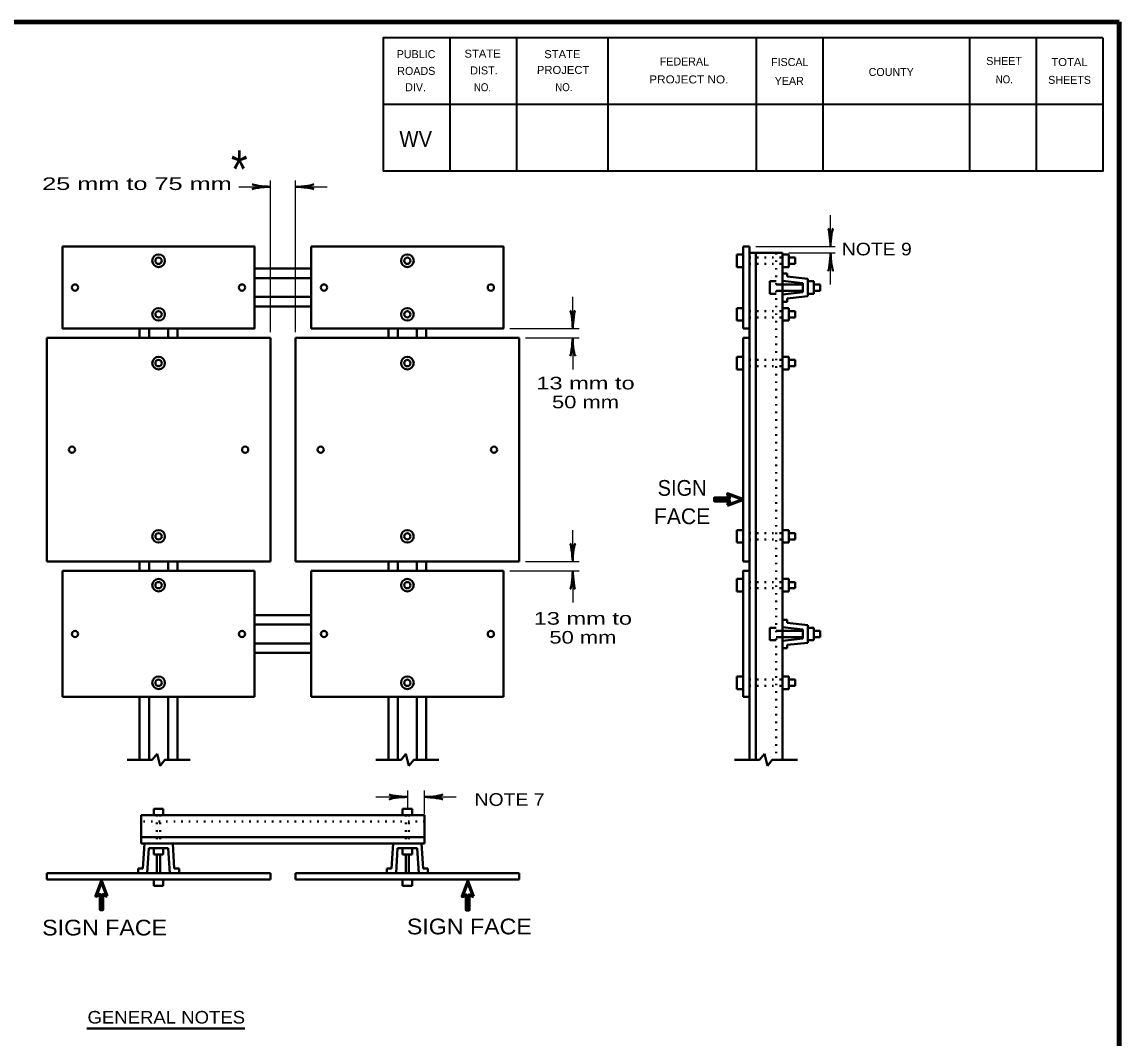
# Model space of a CAD drawing. Extents: x 826 to 1681, y -33 to 511.
# Drawn here: x 1465.6 to 1674.6, y 311.3 to 504.9 of the extents above; entities that cross this region are included whole.
import ezdxf
from ezdxf.enums import TextEntityAlignment as Align

# ---------------------------------------------------------------- set-up
doc = ezdxf.new("R2010")
doc.units = 0
doc.header["$LTSCALE"] = 0.96
doc.linetypes.add('DOTTED', pattern=[1.5, 0.3, -1.2])
doc.layers.add('1', color=7, linetype='Continuous', lineweight=40)
doc.layers.add('61', color=7, linetype='Continuous', lineweight=35)

msp = doc.modelspace()

# ---------------------------------------------------------------- linework, layer by layer
at = {"layer": '1', "lineweight": 158}
msp.add_line((1674.589, -21.2361), (1674.589, 504.8639), dxfattribs=at)
at = {"layer": '1', "lineweight": 13}
msp.add_line((1674.589, -21.2361), (1674.589, 504.8639), dxfattribs=at)
at = {"layer": '1', "lineweight": 25}
for p, q in [((1512.9139, 445.7509), (1512.9139, 474.6629)), ((1517.7139, 445.7509), (1517.7139, 474.6629)), ((1506.9139, 473.4629), (1512.9139, 473.4629)), ((1517.7139, 473.4629), (1523.7139, 473.4629)), ((1619.6237, 462.0629), (1619.6237, 468.0629)), ((1605.3715, 462.0629), (1620.4978, 462.0629)), ((1611.6715, 460.8629), (1620.4978, 460.8629)), ((1619.6237, 454.8629), (1619.6237, 460.8629)), ((1570.5139, 446.4629), (1570.5139, 452.4629)), ((1558.5139, 446.4629), (1571.7139, 446.4629)), ((1561.5139, 444.6629), (1571.7139, 444.6629)), ((1570.5139, 444.6629), (1570.5139, 438.6629)), ((1570.5139, 402.0629), (1570.5139, 408.0629)), ((1561.5139, 402.0629), (1571.7139, 402.0629)), ((1558.5139, 400.2629), (1571.7139, 400.2629)), ((1570.5139, 400.2629), (1570.5139, 394.2629)), ((1539.0139, 358.4129), (1539.0139, 355.1676)), ((1542.3019, 353.9662), (1542.3019, 358.4129)), ((1533.0139, 357.2129), (1539.0139, 357.2129)), ((1542.3019, 357.2129), (1548.3019, 357.2129))]:
    msp.add_line(p, q, dxfattribs=at)
at = {"layer": '1'}
for p, q in [((1602.9715, 462.0629), (1602.9715, 446.4629)), ((1602.9715, 462.0629), (1604.1715, 462.0629)), ((1601.7715, 460.5629), (1601.7715, 458.1629)), ((1601.7715, 460.5629), (1602.9715, 460.5629)), ((1604.1715, 460.8629), (1610.4715, 460.8629)), ((1605.3715, 460.8629), (1605.3715, 364.2629)), ((1610.4715, 460.8629), (1610.4715, 364.2629)), ((1611.6715, 460.5629), (1610.4715, 460.5629)), ((1611.6715, 460.5629), (1611.6715, 458.1629)), ((1611.6715, 459.9629), (1612.8715, 459.9629)), ((1612.8715, 459.9629), (1612.8715, 458.7629)), ((1520.7139, 457.8629), (1509.9139, 457.8629)), ((1601.7715, 458.1629), (1602.9715, 458.1629)), ((1611.6715, 458.1629), (1610.4715, 458.1629)), ((1611.6715, 458.7629), (1612.8715, 458.7629)), ((1520.7139, 456.0629), (1509.9139, 456.0629)), ((1611.3715, 456.9629), (1610.4715, 456.9629)), ((1611.3715, 456.9629), (1611.3715, 456.3629)), ((1611.3715, 456.3629), (1615.2715, 455.9295)), ((1615.2715, 455.9295), (1615.2715, 452.5962)), ((1608.0715, 455.4629), (1608.0715, 453.0629)), ((1608.0715, 455.4629), (1609.2715, 455.4629)), ((1610.4715, 454.8629), (1609.2715, 454.8629)), ((1610.4715, 453.6629), (1609.2715, 453.6629)), ((1610.4715, 455.5574), (1614.3715, 455.124)), ((1610.4715, 454.8629), (1614.3715, 454.8629)), ((1610.4715, 453.6629), (1614.3715, 453.6629)), ((1614.3715, 455.124), (1614.3715, 453.4016)), ((1616.4715, 455.4629), (1615.2715, 455.4629)), ((1616.4715, 455.4629), (1616.4715, 453.0629)), ((1616.4715, 454.8629), (1617.6715, 454.8629)), ((1616.4715, 453.6629), (1617.6715, 453.6629)), ((1617.6715, 454.8629), (1617.6715, 453.6629)), ((1520.7139, 452.4629), (1509.9139, 452.4629)), ((1608.0715, 453.0629), (1609.2715, 453.0629)), ((1610.4715, 452.9683), (1614.3715, 453.4016)), ((1611.3715, 451.5629), (1610.4715, 451.5629)), ((1611.3715, 452.1629), (1615.2715, 452.5962)), ((1611.3715, 452.1629), (1611.3715, 451.5629)), ((1616.4715, 453.0629), (1615.2715, 453.0629)), ((1520.7139, 450.6629), (1509.9139, 450.6629)), ((1601.7715, 450.3629), (1601.7715, 447.9629)), ((1601.7715, 450.3629), (1602.9715, 450.3629)), ((1611.6715, 450.3629), (1610.4715, 450.3629)), ((1611.6715, 450.3629), (1611.6715, 447.9629)), ((1611.6715, 449.7629), (1612.8715, 449.7629)), ((1612.8715, 449.7629), (1612.8715, 448.5629)), ((1601.7715, 447.9629), (1602.9715, 447.9629)), ((1611.6715, 447.9629), (1610.4715, 447.9629)), ((1611.6715, 448.5629), (1612.8715, 448.5629)), ((1488.0139, 446.4629), (1488.0139, 444.6629)), ((1489.8139, 446.4629), (1489.8139, 444.6629)), ((1493.4139, 446.4629), (1493.4139, 444.6629)), ((1495.2139, 446.4629), (1495.2139, 444.6629)), ((1535.4139, 446.4629), (1535.4139, 444.6629)), ((1537.2139, 446.4629), (1537.2139, 444.6629)), ((1540.8139, 446.4629), (1540.8139, 444.6629)), ((1542.6139, 446.4629), (1542.6139, 444.6629)), ((1602.9715, 446.4629), (1604.1715, 446.4629)), ((1512.9139, 444.6629), (1470.3139, 444.6629)), ((1470.3139, 444.6629), (1470.3139, 402.0629)), ((1512.9139, 444.6629), (1512.9139, 402.0629)), ((1560.3139, 444.6629), (1517.7139, 444.6629)), ((1517.7139, 444.6629), (1517.7139, 402.0629)), ((1560.3139, 444.6629), (1560.3139, 402.0629)), ((1602.9715, 444.6629), (1602.9715, 402.0629)), ((1602.9715, 444.6629), (1604.1715, 444.6629)), ((1601.7715, 441.0629), (1601.7715, 438.6629)), ((1601.7715, 441.0629), (1602.9715, 441.0629)), ((1611.6715, 441.0629), (1610.4715, 441.0629)), ((1611.6715, 441.0629), (1611.6715, 438.6629)), ((1611.6715, 440.4629), (1612.8715, 440.4629)), ((1611.6715, 439.2629), (1612.8715, 439.2629)), ((1612.8715, 440.4629), (1612.8715, 439.2629)), ((1601.7715, 438.6629), (1602.9715, 438.6629)), ((1611.6715, 438.6629), (1610.4715, 438.6629)), ((1601.7715, 405.6629), (1601.7715, 408.0629)), ((1601.7715, 408.0629), (1602.9715, 408.0629)), ((1611.6715, 408.0629), (1610.4715, 408.0629)), ((1611.6715, 405.6629), (1611.6715, 408.0629)), ((1601.7715, 405.6629), (1602.9715, 405.6629)), ((1611.6715, 405.6629), (1610.4715, 405.6629)), ((1611.6715, 407.4629), (1612.8715, 407.4629)), ((1611.6715, 406.2629), (1612.8715, 406.2629)), ((1612.8715, 406.2629), (1612.8715, 407.4629)), ((1512.9139, 402.0629), (1470.3139, 402.0629)), ((1488.0139, 400.2629), (1488.0139, 402.0629)), ((1489.8139, 400.2629), (1489.8139, 402.0629)), ((1493.4139, 400.2629), (1493.4139, 402.0629)), ((1495.2139, 400.2629), (1495.2139, 402.0629)), ((1560.3139, 402.0629), (1517.7139, 402.0629)), ((1535.4139, 400.2629), (1535.4139, 402.0629)), ((1537.2139, 400.2629), (1537.2139, 402.0629)), ((1540.8139, 400.2629), (1540.8139, 402.0629)), ((1542.6139, 400.2629), (1542.6139, 402.0629)), ((1602.9715, 402.0629), (1604.1715, 402.0629)), ((1509.9139, 400.2629), (1473.3139, 400.2629)), ((1473.3139, 400.2629), (1473.3139, 376.2629)), ((1509.9139, 376.2629), (1509.9139, 400.2629)), ((1557.3139, 400.2629), (1520.7139, 400.2629)), ((1520.7139, 400.2629), (1520.7139, 376.2629)), ((1557.3139, 376.2629), (1557.3139, 400.2629)), ((1601.7715, 396.3629), (1601.7715, 398.7629)), ((1601.7715, 398.7629), (1602.9715, 398.7629)), ((1611.6715, 398.7629), (1610.4715, 398.7629)), ((1611.6715, 396.3629), (1611.6715, 398.7629)), ((1611.6715, 398.1629), (1612.8715, 398.1629)), ((1612.8715, 396.9629), (1612.8715, 398.1629)), ((1601.7715, 396.3629), (1602.9715, 396.3629)), ((1611.6715, 396.3629), (1610.4715, 396.3629)), ((1611.6715, 396.9629), (1612.8715, 396.9629)), ((1520.7139, 391.8629), (1509.9139, 391.8629)), ((1611.3715, 390.9629), (1610.4715, 390.9629)), ((1611.3715, 390.9629), (1611.3715, 390.3629)), ((1520.7139, 390.0629), (1509.9139, 390.0629)), ((1608.0715, 389.4629), (1608.0715, 387.0629)), ((1608.0715, 389.4629), (1609.2715, 389.4629)), ((1610.4715, 388.8629), (1609.2715, 388.8629)), ((1610.4715, 389.5574), (1614.3715, 389.124)), ((1610.4715, 388.8629), (1614.3715, 388.8629)), ((1611.3715, 390.3629), (1615.2715, 389.9295)), ((1614.3715, 389.124), (1614.3715, 387.4016)), ((1615.2715, 389.9295), (1615.2715, 386.5962)), ((1616.4715, 389.4629), (1615.2715, 389.4629)), ((1616.4715, 389.4629), (1616.4715, 387.0629)), ((1616.4715, 388.8629), (1617.6715, 388.8629)), ((1617.6715, 388.8629), (1617.6715, 387.6629)), ((1608.0715, 387.0629), (1609.2715, 387.0629)), ((1610.4715, 387.6629), (1609.2715, 387.6629)), ((1610.4715, 387.6629), (1614.3715, 387.6629)), ((1610.4715, 386.9683), (1614.3715, 387.4016)), ((1616.4715, 387.0629), (1615.2715, 387.0629)), ((1616.4715, 387.6629), (1617.6715, 387.6629)), ((1520.7139, 386.4629), (1509.9139, 386.4629)), ((1520.7139, 384.6629), (1509.9139, 384.6629)), ((1611.3715, 385.5629), (1610.4715, 385.5629)), ((1611.3715, 386.1629), (1615.2715, 386.5962)), ((1611.3715, 386.1629), (1611.3715, 385.5629)), ((1601.7715, 377.7629), (1601.7715, 380.1629)), ((1601.7715, 380.1629), (1602.9715, 380.1629)), ((1611.6715, 380.1629), (1610.4715, 380.1629)), ((1611.6715, 377.7629), (1611.6715, 380.1629)), ((1611.6715, 379.5629), (1612.8715, 379.5629)), ((1611.6715, 378.3629), (1612.8715, 378.3629)), ((1612.8715, 378.3629), (1612.8715, 379.5629)), ((1509.9139, 376.2629), (1473.3139, 376.2629)), ((1488.0139, 376.2629), (1488.0139, 364.2629)), ((1489.8139, 376.2629), (1489.8139, 364.2629)), ((1493.4139, 376.2629), (1493.4139, 364.2629)), ((1495.2139, 376.2629), (1495.2139, 364.2629)), ((1557.3139, 376.2629), (1520.7139, 376.2629)), ((1535.4139, 376.2629), (1535.4139, 364.2629)), ((1537.2139, 376.2629), (1537.2139, 364.2629)), ((1540.8139, 376.2629), (1540.8139, 364.2629)), ((1542.6139, 376.2629), (1542.6139, 364.2629)), ((1601.7715, 377.7629), (1602.9715, 377.7629)), ((1602.9715, 376.2629), (1604.1715, 376.2629)), ((1611.6715, 377.7629), (1610.4715, 377.7629)), ((1485.6139, 364.2629), (1490.4139, 364.2629)), ((1491.3484, 365.431), (1490.4139, 364.2629)), ((1491.3484, 365.431), (1491.9187, 363.1439)), ((1492.8139, 364.2629), (1491.9187, 363.1439)), ((1492.8139, 364.2629), (1497.6139, 364.2629)), ((1533.0139, 364.2629), (1537.8139, 364.2629)), ((1538.7484, 365.431), (1537.8139, 364.2629)), ((1538.7484, 365.431), (1539.3187, 363.1439)), ((1540.2139, 364.2629), (1539.3187, 363.1439)), ((1540.2139, 364.2629), (1545.0139, 364.2629)), ((1601.3018, 364.2629), (1606.1018, 364.2629)), ((1607.0363, 365.431), (1606.1018, 364.2629)), ((1607.0363, 365.431), (1607.6066, 363.1439)), ((1608.5018, 364.2629), (1607.6066, 363.1439)), ((1608.5018, 364.2629), (1613.3018, 364.2629)), ((1542.3019, 353.7629), (1488.3259, 353.7629)), ((1488.3259, 353.7629), (1488.3259, 348.3629)), ((1490.7139, 354.9629), (1492.5139, 354.9629)), ((1490.7139, 354.9629), (1490.7139, 353.7629)), ((1492.5139, 354.9629), (1492.5139, 353.7629)), ((1539.9139, 354.9629), (1538.1139, 354.9629)), ((1538.1139, 354.9629), (1538.1139, 353.7629)), ((1539.9139, 354.9629), (1539.9139, 353.7629)), ((1542.3019, 353.7629), (1542.3019, 348.3629)), ((1542.3019, 349.5629), (1488.3259, 349.5629)), ((1542.3019, 348.3629), (1488.3259, 348.3629)), ((1488.9139, 348.3629), (1488.6139, 343.5629)), ((1489.7594, 347.4629), (1489.4593, 342.6629)), ((1493.4683, 347.4629), (1489.7594, 347.4629)), ((1490.7139, 346.2629), (1490.7139, 347.4629)), ((1492.5139, 346.2629), (1492.5139, 347.4629)), ((1493.4683, 347.4629), (1493.7684, 342.6629)), ((1494.3139, 348.3629), (1494.6139, 343.5629)), ((1536.3139, 348.3629), (1536.0139, 343.5629)), ((1537.1595, 347.4629), (1536.8594, 342.6629)), ((1537.1595, 347.4629), (1540.8684, 347.4629)), ((1538.1139, 346.2629), (1538.1139, 347.4629)), ((1539.9139, 346.2629), (1539.9139, 347.4629)), ((1540.8684, 347.4629), (1541.1685, 342.6629)), ((1541.7139, 348.3629), (1542.0139, 343.5629)), ((1490.7139, 346.2629), (1492.5139, 346.2629)), ((1491.3139, 346.2629), (1491.3139, 342.6629)), ((1491.9139, 346.2629), (1491.9139, 342.6629)), ((1539.9139, 346.2629), (1538.1139, 346.2629)), ((1538.7139, 346.2629), (1538.7139, 342.6629)), ((1539.3139, 346.2629), (1539.3139, 342.6629)), ((1488.6139, 343.5629), (1487.7139, 343.5629)), ((1487.7139, 343.5629), (1487.7139, 342.6629)), ((1495.5139, 343.5629), (1494.6139, 343.5629)), ((1495.5139, 343.5629), (1495.5139, 342.6629)), ((1535.1139, 343.5629), (1536.0139, 343.5629)), ((1535.1139, 343.5629), (1535.1139, 342.6629)), ((1542.0139, 343.5629), (1542.9139, 343.5629)), ((1542.9139, 343.5629), (1542.9139, 342.6629)), ((1512.9139, 342.6629), (1470.3139, 342.6629)), ((1470.3139, 342.6629), (1470.3139, 341.4629)), ((1512.9139, 341.4629), (1470.3139, 341.4629)), ((1490.7139, 340.2629), (1490.7139, 341.4629)), ((1492.5139, 340.2629), (1492.5139, 341.4629)), ((1512.9139, 341.4629), (1512.9139, 342.6629)), ((1560.3139, 342.6629), (1517.7139, 342.6629)), ((1517.7139, 342.6629), (1517.7139, 341.4629)), ((1560.3139, 341.4629), (1517.7139, 341.4629)), ((1538.1139, 340.2629), (1538.1139, 341.4629)), ((1539.9139, 340.2629), (1539.9139, 341.4629)), ((1560.3139, 342.6629), (1560.3139, 341.4629)), ((1490.7139, 340.2629), (1492.5139, 340.2629)), ((1539.9139, 340.2629), (1538.1139, 340.2629)), ((1477.9199, 313.1287), (1508.0658, 313.1287))]:
    msp.add_line(p, q, dxfattribs=at)
at = {"layer": '1', "linetype": 'DOTTED'}
for p, q in [((1604.1715, 459.9629), (1610.4715, 459.9629)), ((1609.2715, 460.8629), (1609.2715, 364.2629)), ((1604.1715, 458.7629), (1610.4715, 458.7629)), ((1604.1715, 449.7629), (1610.4715, 449.7629)), ((1604.1715, 448.5629), (1610.4715, 448.5629)), ((1604.1715, 440.4629), (1610.4715, 440.4629)), ((1604.1715, 439.2629), (1610.4715, 439.2629)), ((1604.1715, 407.4629), (1610.4715, 407.4629)), ((1604.1715, 406.2629), (1610.4715, 406.2629)), ((1604.1715, 398.1629), (1610.4715, 398.1629)), ((1604.1715, 396.9629), (1610.4715, 396.9629)), ((1604.1715, 379.5629), (1610.4715, 379.5629)), ((1604.1715, 378.3629), (1610.4715, 378.3629)), ((1491.3139, 353.7629), (1491.3139, 348.3629)), ((1491.9139, 353.7629), (1491.9139, 348.3629)), ((1538.7139, 353.7629), (1538.7139, 348.3629)), ((1539.3139, 353.7629), (1539.3139, 348.3629)), ((1542.3019, 352.5629), (1488.3259, 352.5629))]:
    msp.add_line(p, q, dxfattribs=at)
at = {"layer": '1', "lineweight": 158}
msp.add_lwpolyline([(1674.589, 504.8639), (882.889, 504.7639), (882.989, -21.2361)], dxfattribs=at)
at = {"layer": '1'}
for points in [[(1473.3139, 462.0629), (1509.9139, 462.0629), (1509.9139, 446.4629), (1473.3139, 446.4629)], [(1520.7139, 462.0629), (1557.3139, 462.0629), (1557.3139, 446.4629), (1520.7139, 446.4629)]]:
    msp.add_lwpolyline(points, close=True, dxfattribs=at)
for points in [[(1604.1715, 462.0629), (1604.1715, 444.6629), (1604.1715, 364.2629)], [(1602.9715, 376.2629), (1602.9715, 400.2629), (1604.1715, 400.2629)]]:
    msp.add_lwpolyline(points, dxfattribs=at)
at = {"layer": '1', "lineweight": 60}
for points in [[(1600.0274, 412.8008), (1602.8894, 413.8808), (1600.0274, 414.9608), (1600.3514, 414.1508), (1597.4894, 414.1508), (1597.4894, 413.6108), (1600.3514, 413.6108)], [(1481.8296, 338.3178), (1480.7496, 341.1798), (1479.6696, 338.3178), (1480.4796, 338.6418), (1480.4796, 335.7798), (1481.0196, 335.7798), (1481.0196, 338.6418)], [(1551.5891, 338.2341), (1550.5091, 341.0961), (1549.4291, 338.2341), (1550.2391, 338.5581), (1550.2391, 335.6961), (1550.7791, 335.6961), (1550.7791, 338.5581)]]:
    msp.add_lwpolyline(points, close=True, dxfattribs=at)
at = {"layer": '1'}
for centre, radius in [((1491.6139, 459.3629), 1.2), ((1491.6139, 459.3629), 0.6), ((1539.0139, 459.3629), 1.2), ((1539.0139, 459.3629), 0.6), ((1475.7139, 454.2629), 0.6), ((1507.5139, 454.2629), 0.6), ((1523.1139, 454.2629), 0.6), ((1554.9139, 454.2629), 0.6), ((1491.6139, 449.1629), 1.2), ((1491.6139, 449.1629), 0.6), ((1539.0139, 449.1629), 1.2), ((1539.0139, 449.1629), 0.6), ((1491.6139, 439.8629), 1.2), ((1539.0139, 439.8629), 1.2), ((1491.6139, 439.8629), 0.6), ((1539.0139, 439.8629), 0.6), ((1475.1139, 423.3629), 0.6), ((1508.1139, 423.3629), 0.6), ((1522.5139, 423.3629), 0.6), ((1555.5139, 423.3629), 0.6), ((1491.6139, 406.8629), 1.2), ((1539.0139, 406.8629), 1.2), ((1491.6139, 406.8629), 0.6), ((1539.0139, 406.8629), 0.6), ((1491.6139, 397.5629), 1.2), ((1491.6139, 397.5629), 0.6), ((1539.0139, 397.5629), 1.2), ((1539.0139, 397.5629), 0.6), ((1475.7139, 388.2629), 0.6), ((1507.5139, 388.2629), 0.6), ((1523.1139, 388.2629), 0.6), ((1554.9139, 388.2629), 0.6), ((1491.6139, 378.9629), 1.2), ((1491.6139, 378.9629), 0.6), ((1539.0139, 378.9629), 1.2), ((1539.0139, 378.9629), 0.6)]:
    msp.add_circle(centre, radius, dxfattribs=at)
for centre, major_axis, ratio, start_param, end_param in [((1511.6045, 473.1313), (2.1428, 0.1874), 0.122415, 0.89635335, 3.14159265), ((1511.6045, 473.1313), (2.1428, 0.1874), 0.122415, 0.89635335, 3.14159265), ((1511.5693, 473.7168), (2.1077, -0.2108), 0.07063, 3.14071475, 5.41810995), ((1511.5693, 473.7168), (2.1077, -0.2108), 0.07063, 3.14071475, 5.41810995), ((1519.0585, 473.209), (-2.1077, 0.2108), 0.07063, 3.14071475, 5.41810995), ((1519.0233, 473.7945), (-2.1428, -0.1874), 0.122415, 0.89635335, 3.14159265), ((1619.3698, 463.4075), (0.2108, -2.1077), 0.07063, 0.86507535, 3.14247055), ((1619.3698, 463.4075), (0.2108, -2.1077), 0.07063, 0.86507535, 3.14247055), ((1619.9553, 463.3723), (-0.1874, -2.1428), 0.122415, 3.14159265, 5.38683196), ((1619.9553, 463.3723), (-0.1874, -2.1428), 0.122415, 3.14159265, 5.38683196), ((1619.2921, 459.5535), (0.1874, 2.1428), 0.122415, 3.14159265, 5.38683196), ((1619.8776, 459.5183), (-0.2108, 2.1077), 0.07063, 0.86507535, 3.14247055), ((1570.1823, 447.7723), (0.1874, -2.1428), 0.122415, 0.89635335, 3.14159265), ((1570.1823, 447.7723), (0.1874, -2.1428), 0.122415, 0.89635335, 3.14159265), ((1570.7678, 447.8075), (-0.2108, -2.1077), 0.07063, 3.14071475, 5.41810995), ((1570.7678, 447.8075), (-0.2108, -2.1077), 0.07063, 3.14071475, 5.41810995), ((1570.26, 443.3183), (0.2108, 2.1077), 0.07063, 3.14071475, 5.41810995), ((1570.26, 443.3183), (0.2108, 2.1077), 0.07063, 3.14071475, 5.41810995), ((1570.8455, 443.3535), (-0.1874, 2.1428), 0.122415, 0.89635335, 3.14159265), ((1570.8455, 443.3535), (-0.1874, 2.1428), 0.122415, 0.89635335, 3.14159265), ((1570.26, 403.4075), (0.2108, -2.1077), 0.07063, 0.86507535, 3.14247055), ((1570.26, 403.4075), (0.2108, -2.1077), 0.07063, 0.86507535, 3.14247055), ((1570.8455, 403.3723), (-0.1874, -2.1428), 0.122415, 3.14159265, 5.38683196), ((1570.8455, 403.3723), (-0.1874, -2.1428), 0.122415, 3.14159265, 5.38683196), ((1570.1823, 398.9535), (0.1874, 2.1428), 0.122415, 3.14159265, 5.38683196), ((1570.1823, 398.9535), (0.1874, 2.1428), 0.122415, 3.14159265, 5.38683196), ((1570.7678, 398.9183), (-0.2108, 2.1077), 0.07063, 0.86507535, 3.14247055), ((1570.7678, 398.9183), (-0.2108, 2.1077), 0.07063, 0.86507535, 3.14247055), ((1537.6693, 357.4668), (2.1077, -0.2108), 0.07063, 3.14071475, 5.41810995), ((1543.6113, 357.5445), (-2.1428, -0.1874), 0.122415, 0.89635335, 3.14159265), ((1543.6113, 357.5445), (-2.1428, -0.1874), 0.122415, 0.89635335, 3.14159265), ((1537.7045, 356.8813), (2.1428, 0.1874), 0.122415, 0.89635335, 3.14159265), ((1543.6465, 356.959), (-2.1077, 0.2108), 0.07063, 3.14071475, 5.41810995), ((1543.6465, 356.959), (-2.1077, 0.2108), 0.07063, 3.14071475, 5.41810995)]:
    msp.add_ellipse(centre, major_axis=major_axis, ratio=ratio, start_param=start_param, end_param=end_param, dxfattribs=at)
at = {"layer": '61'}
for p, q in [((1547.089, 501.8639), (1547.089, 476.4639)), ((1559.789, 501.8639), (1559.789, 476.4639)), ((1577.189, 501.8639), (1577.189, 476.4639)), ((1605.489, 501.8639), (1605.489, 476.4639)), ((1618.189, 501.8639), (1618.189, 476.4639)), ((1646.089, 501.8639), (1646.089, 476.4639)), ((1658.789, 501.8639), (1658.789, 476.4639)), ((1671.489, 489.1639), (1534.389, 489.1639))]:
    msp.add_line(p, q, dxfattribs=at)
for points in [[(1671.489, 501.8639), (1534.389, 501.8639), (1534.389, 476.4639)], [(1671.489, 501.8639), (1671.489, 476.4639), (1534.389, 476.4639)]]:
    msp.add_lwpolyline(points, dxfattribs=at)

# ---------------------------------------------------------------- texts
at = {"layer": '1'}
for s, height, width, p in [('WV', 3.048, 0.95, (1537.489, 481.0639)), ('GENERAL NOTES', 2.4, 1.1, (1478.0778, 314.0411))]:
    msp.add_text(s, height=height, dxfattribs=dict(at, width=width)).set_placement(p)
for s, height, width, p in [('*', 7.2, 0.85, (1506.991, 473.2117)), ('25 mm to 75 mm', 2.4, 1.5, (1487.4967, 472.844)), ('NOTE 9', 2.4, 1.15, (1628.437, 460.3939)), ('13 mm to', 2.4, 1.4, (1572.947, 434.8571)), ('50 mm', 2.4, 1.3, (1572.9471, 431.2571)), ('SIGN', 3, 0.95, (1591.349, 414.5887)), ('13 mm to', 2.4, 1.4, (1572.4455, 390.0299)), ('50 mm', 2.4, 1.3, (1572.4456, 386.4299)), ('NOTE 7', 2.4, 1.15, (1558.478, 355.5248)), ('SIGN FACE', 3, 1.1, (1481.3308, 330.8198)), ('SIGN FACE', 3, 1.1, (1550.8141, 331.0324))]:
    msp.add_text(s, height=height, dxfattribs=dict(at, width=width)).set_placement(p, align=Align.CENTER)
msp.add_text('FACE', height=3, dxfattribs=at).set_placement((1591.3489, 409.1887), align=Align.CENTER)
at = {"layer": '61'}
for s, height, rotation, p in [('PUBLIC', 1.525, 0.033, (1536.989, 497.9639)), ('FEDERAL', 1.523, 0.007, (1587.089, 496.5639)), ('FISCAL', 1.525, 359.942, (1608.289, 496.4639)), ('SHEET', 1.525, 0.059, (1649.289, 496.6639)), ('ROADS', 1.525, 0.124, (1537.089, 494.7639)), ('DIST.', 1.525, 0.056, (1550.989, 494.8639)), ('COUNTY', 1.523, 0.069, (1626.889, 494.5639)), ('YEAR', 1.523, 0.105, (1608.989, 492.8639)), ('SHEETS', 1.523, 359.959, (1661.089, 493.0639)), ('DIV.', 1.525, 359.932, (1538.589, 491.6639))]:
    msp.add_text(s, height=height, rotation=rotation, dxfattribs=at).set_placement(p)
for s, rotation, width, p in [('STATE', 0.059, 1.05, (1549.889, 498.0639)), ('STATE', 0.059, 1.05, (1565.089, 497.9639)), ('TOTAL', 359.926, 1.05, (1661.689, 496.4639)), ('PROJECT', 359.908, 1.05, (1563.689, 494.9639)), ('PROJECT NO.', 359.922, 1.1, (1585.089, 493.1639)), ('NO.', 359.852, 0.9, (1651.089, 493.1639)), ('NO.', 359.852, 0.9, (1551.689, 491.6639)), ('NO.', 0.225, 0.9, (1567.189, 491.6639))]:
    msp.add_text(s, height=1.525, rotation=rotation, dxfattribs=dict(at, width=width)).set_placement(p)

doc.saveas('drawing.dxf')
